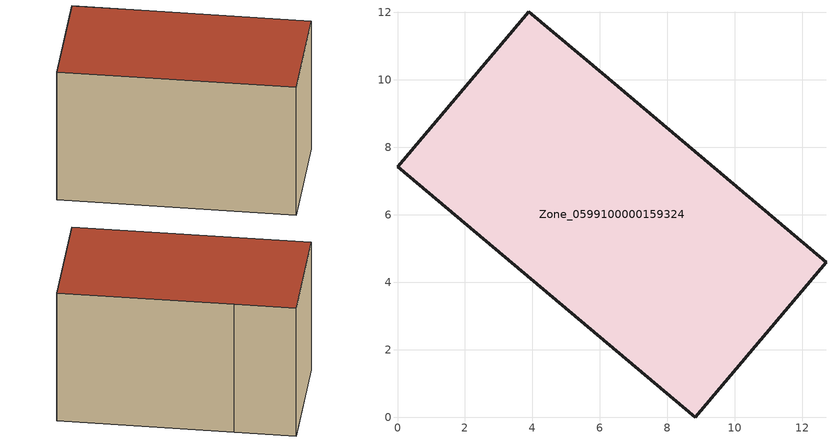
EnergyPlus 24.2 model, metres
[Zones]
Zone_0599100000159324
 floor ground (C_G): 8.83,0 0,7.42 3.89,12.02 6.17,10.12 12.71,4.59 z0.18
 wall outside (C_F): 0,7.42 8.83,0 12.71,4.59 6.17,10.12 3.89,12.02 0,7.42 z0.18:7.39
 roof outside (C_R): 12.71,4.59 6.17,10.12 3.89,12.02 0,7.42 8.83,0 z7.39
[BUILDING]
Pand.0599100000159324: North Axis=0; Terrain=City; Loads Convergence Tolerance Value=0.04; Temperature Convergence Tolerance Value=0.4; Solar Distribution=FullExterior; Maximum Number of Warmup Days=25; Minimum Number of Warmup Days=1
[Site:Location]
Rotterdam.The.Hague.AP_ZH_NLD Design_Conditions: Latitude=51.96; Longitude=4.45; Time Zone=1; Elevation=-4.5
[SITE:GROUNDTEMPERATURE:BUILDINGSURFACE]
18, 18, 18, 18, 18, 18, 18, 18, 18, 18, 18, 18
[MATERIAL] Thermal Absorptance=0.9; Solar Absorptance=0.7; Visible Absorptance=0.7
Name | Roughness | Thickness | Conductivity | Density | Specific Heat
G.TI.1946-1964 | MediumSmooth | 0.15 | 1 | 540 | 1210
F.TI.1946-1964 | Rough | 0.3 | 0.857143 | 1920 | 840
R.TI.1946-1964 | MediumRough | 0.2 | 0.277778 | 1500 | 1000
[CONSTRUCTION]
C_G: G.TI.1946-1964
C_F: F.TI.1946-1964
C_R: R.TI.1946-1964
[ZONE]
Zone_0599100000159324: Type=1; Multiplier=1; Ceiling Height=Autocalculate; Volume=Autocalculate; Floor Area=autocalculate; Part of Total Floor Area=Yes
[ZONEINFILTRATION:DESIGNFLOWRATE]
Infil_Zone_0599100000159324: Zone or ZoneList or Space or SpaceList=Zone_0599100000159324; Schedule=AlwaysOn; Design Flow Rate Calculation Method=Flow/Area; Flow Rate per Floor Area=0.003; Constant Term Coefficient=1; Temperature Term Coefficient=0; Velocity Term Coefficient=0; Velocity Squared Term Coefficient=0
[HVACTEMPLATE:ZONE:IDEALLOADSAIRSYSTEM]
Zone_0599100000159324: Maximum Heating Supply Air Temperature=50; Minimum Cooling Supply Air Temperature=13; Maximum Heating Supply Air Humidity Ratio=0.0156; Minimum Cooling Supply Air Humidity Ratio=0.0077; Heating Limit=NoLimit; Cooling Limit=NoLimit; Dehumidification Control Type=ConstantSensibleHeatRatio; Cooling Sensible Heat Ratio=0.7; Dehumidification Setpoint=60; Humidification Control Type=None; Humidification Setpoint=30; Outdoor Air Method=None; Outdoor Air Flow Rate per Person=0.00944; Outdoor Air Flow Rate per Zone Floor Area=0; Outdoor Air Flow Rate per Zone=0; Demand Controlled Ventilation Type=None; Outdoor Air Economizer Type=NoEconomizer; Heat Recovery Type=None; Sensible Heat Recovery Effectiveness=0.7; Latent Heat Recovery Effectiveness=0.65
[ZONECONTROL:THERMOSTAT]
ThermostatControl_Zone_0599100000159324: Zone or ZoneList=Zone_0599100000159324; Control Type Schedule=DualSetpointControlType; Control 1=Thermostat_Zone_0599100000159324; Temperature Difference Between Cutout And Setpoint=0
[THERMOSTATSETPOINT:DUALSETPOINT]
Thermostat_Zone_0599100000159324: Heating Setpoint Temperature Schedule=HeatingSetpoint_Zone_0599100000159324; Cooling Setpoint Temperature Schedule=CoolingSetpoint_Zone_0599100000159324
[SCHEDULE:COMPACT]
HeatingSetpoint_Zone_0599100000159324: Through: 12/31, For: AllDays, Until: 24:00, 21
CoolingSetpoint_Zone_0599100000159324: Through: 12/31, For: AllDays, Until: 24:00, 24
DualSetpointControlType: Through: 12/31, For: AllDays, Until: 24:00, 4
AlwaysOn: Through: 12/31, For: AllDays, Until: 24:00, 1
